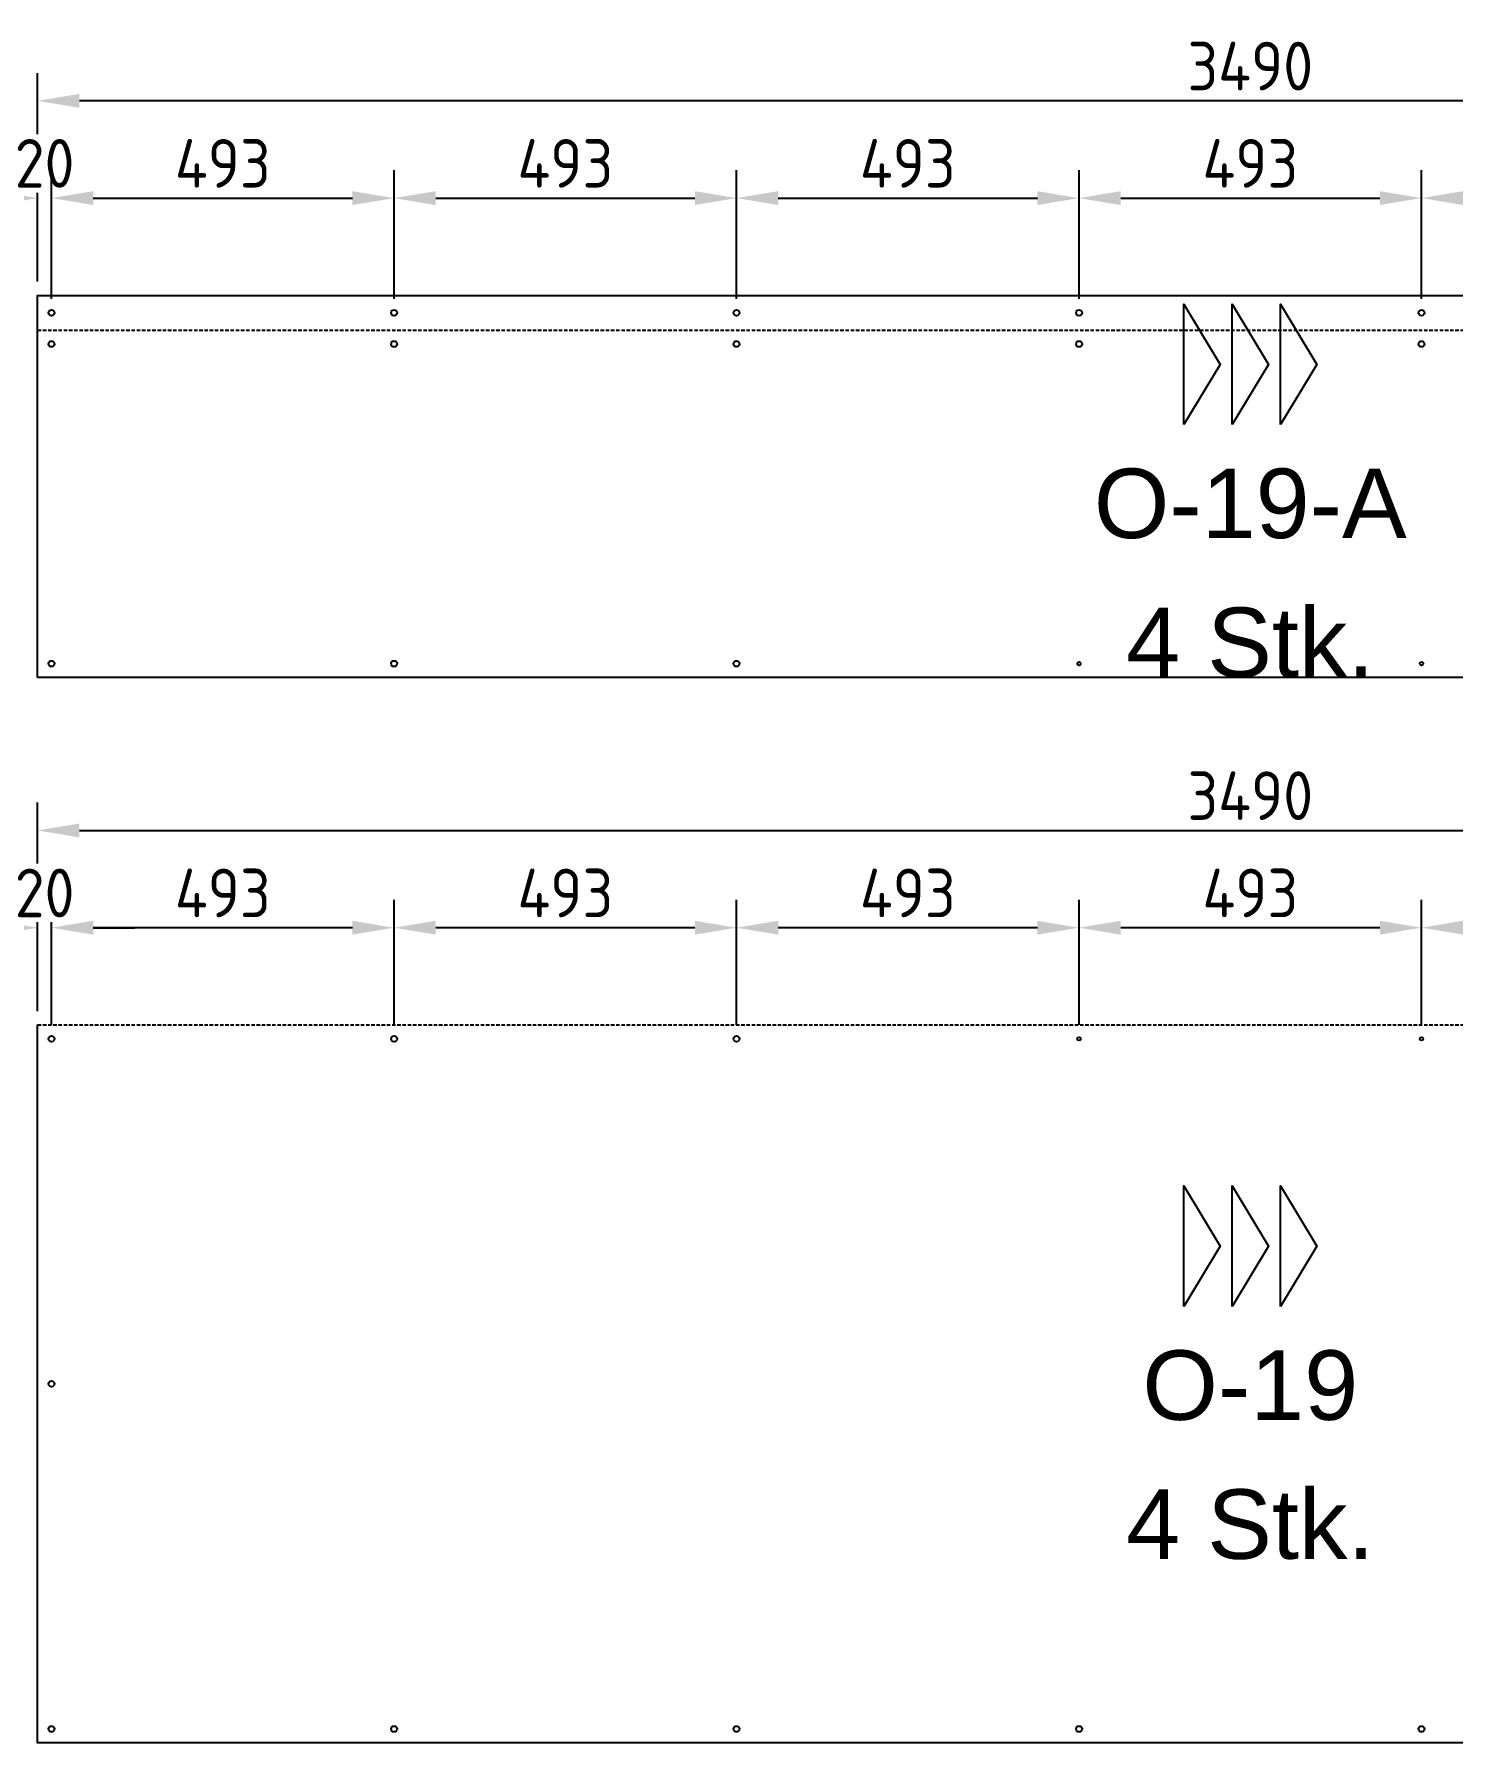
# Model space of a CAD drawing. Header units: millimetres. Extents: x 3800000 to 6300000, y 450000 to 1350000.
# Drawn here: x 4910270 to 4912311, y 1209743 to 1212202 of the extents above; entities that cross this region are included whole.
import ezdxf

# ---------------------------------------------------------------- set-up
doc = ezdxf.new("R2010")
doc.units = ezdxf.units.MM
doc.linetypes.add('Strichliert 5_2.5mm', pattern=[7.5, 5, -2.5])
for name, color, linetype, true_color in [('ANSICHT Paneel Verlegerichtung', 1, 'Continuous', 0xff0000), ('Bohr', 3, 'Continuous', 0x00ff00), ('FERTIGUNG 02 Bemassung Bohrung', 1, 'Continuous', 0xff0000), ('FERTIGUNG 02 Bemassung Geometrie', 212, 'Continuous', 0xcc00cc), ('FERTIGUNG 04 Außenkontur 45° abgefast', 6, 'Strichliert 5_2.5mm', 0xff00ff), ('FERTIGUNG 04 Fräsung Rückseite 90°', 4, 'Strichliert 5_2.5mm', 0x00ffff), ('Outside', 2, 'Continuous', 0xffff00), ('TXT', 7, 'Continuous', 0xffffff)]:
    doc.layers.add(name, color=color, linetype=linetype, true_color=true_color)
doc.styles.add('Arial Regular', font='arial.ttf')
doc.styles.add('ICC_M1_20', font='')
doc.styles.get('ICC_M1_20').set_extended_font_data('isocp2')
doc.dimstyles.new('ICC_M1_20', dxfattribs={"dimscale": 20, "dimtxt": 3.5, "dimasz": 3, "dimexe": 2, "dimexo": 1, "dimgap": 0.75, "dimtad": 1, "dimtoh": 1, "dimdec": 0, "dimzin": 4, "dimdsep": 46, "dimtxsty": 'ICC_M1_20', "dimcen": 2, "dimadec": 0, "dimazin": 1, "dimtfac": 1, "dimtdec": 4, "dimtix": 1, "dimtofl": 0, "dimtmove": 1, "dimatfit": 3, "dimfxl": 10, "dimfxlon": 1, "dimtfill": 1, "dimtfillclr": 256, "dimtolj": 1, "dimtzin": 1, "dimarcsym": 0})

# ---------------------------------------------------------------- blocks, each defined once
blk = doc.blocks.new('*D255')
at = {"layer": 'Defpoints', "color": 0}
for p in [(4913765, 1211055.8), (4910275, 1210775.8), (4913765, 1210775.8)]:
    blk.add_point(p, dxfattribs=at)
at = {"layer": 'FERTIGUNG 02 Bemassung Geometrie', "color": 0, "lineweight": -2}
for p, q in [((4910275, 1210855.8), (4910275, 1211095.8)), ((4913765, 1210855.8), (4913765, 1211095.8)), ((4910335, 1211055.8), (4913705, 1211055.8))]:
    blk.add_line(p, q, dxfattribs=at)
at = {"layer": 'FERTIGUNG 02 Bemassung Geometrie', "color": 0}
for points in [[(4910335, 1211065.8), (4910335, 1211045.8), (4910275, 1211055.8)], [(4913705, 1211045.8), (4913705, 1211065.8), (4913765, 1211055.8)]]:
    blk.add_solid(points, dxfattribs=at)
at = {"layer": 'FERTIGUNG 02 Bemassung Geometrie', "color": 0, "insert": (4912020, 1211105.8), "char_height": 70, "attachment_point": 5, "style": 'ICC_M1_20', "bg_fill": 3, "box_fill_scale": 1.1, "bg_fill_color": 9, "bg_fill_true_color": 13158600, "bg_fill_transparency": 0}
blk.add_mtext('\\A1;3490', dxfattribs=at)
blk = doc.blocks.new('*D259')
at = {"layer": 'Defpoints', "color": 0}
for p in [(4912266.4, 1210915.8), (4912266.4, 1210755.8), (4912759.3, 1210755.8)]:
    blk.add_point(p, dxfattribs=at)
at = {"layer": 'FERTIGUNG 02 Bemassung Bohrung', "color": 0, "lineweight": -2}
for p, q in [((4912266.4, 1210775.8), (4912266.4, 1210955.8)), ((4912759.3, 1210775.8), (4912759.3, 1210955.8)), ((4912699.3, 1210915.8), (4912326.4, 1210915.8))]:
    blk.add_line(p, q, dxfattribs=at)
at = {"layer": 'FERTIGUNG 02 Bemassung Bohrung', "color": 0}
for points in [[(4912326.4, 1210925.8), (4912326.4, 1210905.8), (4912266.4, 1210915.8)], [(4912699.3, 1210905.8), (4912699.3, 1210925.8), (4912759.3, 1210915.8)]]:
    blk.add_solid(points, dxfattribs=at)
at = {"layer": 'FERTIGUNG 02 Bemassung Bohrung', "color": 0, "insert": (4912512.9, 1210965.8), "char_height": 70, "attachment_point": 5, "style": 'ICC_M1_20', "bg_fill": 3, "box_fill_scale": 1.1, "bg_fill_color": 9, "bg_fill_true_color": 13158600, "bg_fill_transparency": 0}
blk.add_mtext('\\A1;493', dxfattribs=at)
blk = doc.blocks.new('*D260')
at = {"layer": 'Defpoints', "color": 0}
for p in [(4911773.6, 1210915.8), (4911773.6, 1210755.8), (4912266.4, 1210755.8)]:
    blk.add_point(p, dxfattribs=at)
at = {"layer": 'FERTIGUNG 02 Bemassung Bohrung', "color": 0, "lineweight": -2}
for p, q in [((4911773.6, 1210775.8), (4911773.6, 1210955.8)), ((4912266.4, 1210775.8), (4912266.4, 1210955.8)), ((4912206.4, 1210915.8), (4911833.6, 1210915.8))]:
    blk.add_line(p, q, dxfattribs=at)
at = {"layer": 'FERTIGUNG 02 Bemassung Bohrung', "color": 0}
for points in [[(4911833.6, 1210925.8), (4911833.6, 1210905.8), (4911773.6, 1210915.8)], [(4912206.4, 1210905.8), (4912206.4, 1210925.8), (4912266.4, 1210915.8)]]:
    blk.add_solid(points, dxfattribs=at)
at = {"layer": 'FERTIGUNG 02 Bemassung Bohrung', "color": 0, "insert": (4912020, 1210965.8), "char_height": 70, "attachment_point": 5, "style": 'ICC_M1_20', "bg_fill": 3, "box_fill_scale": 1.1, "bg_fill_color": 9, "bg_fill_true_color": 13158600, "bg_fill_transparency": 0}
blk.add_mtext('\\A1;493', dxfattribs=at)
blk = doc.blocks.new('*D261')
at = {"layer": 'Defpoints', "color": 0}
for p in [(4911280.7, 1210915.8), (4911280.7, 1210755.8), (4911773.6, 1210755.8)]:
    blk.add_point(p, dxfattribs=at)
at = {"layer": 'FERTIGUNG 02 Bemassung Bohrung', "color": 0, "lineweight": -2}
for p, q in [((4911280.7, 1210775.8), (4911280.7, 1210955.8)), ((4911773.6, 1210775.8), (4911773.6, 1210955.8)), ((4911713.6, 1210915.8), (4911340.7, 1210915.8))]:
    blk.add_line(p, q, dxfattribs=at)
at = {"layer": 'FERTIGUNG 02 Bemassung Bohrung', "color": 0}
for points in [[(4911340.7, 1210925.8), (4911340.7, 1210905.8), (4911280.7, 1210915.8)], [(4911713.6, 1210905.8), (4911713.6, 1210925.8), (4911773.6, 1210915.8)]]:
    blk.add_solid(points, dxfattribs=at)
at = {"layer": 'FERTIGUNG 02 Bemassung Bohrung', "color": 0, "insert": (4911527.1, 1210965.8), "char_height": 70, "attachment_point": 5, "style": 'ICC_M1_20', "bg_fill": 3, "box_fill_scale": 1.1, "bg_fill_color": 9, "bg_fill_true_color": 13158600, "bg_fill_transparency": 0}
blk.add_mtext('\\A1;493', dxfattribs=at)
blk = doc.blocks.new('*D262')
at = {"layer": 'Defpoints', "color": 0}
for p in [(4910787.9, 1210915.8), (4910787.9, 1210755.8), (4911280.7, 1210755.8)]:
    blk.add_point(p, dxfattribs=at)
at = {"layer": 'FERTIGUNG 02 Bemassung Bohrung', "color": 0, "lineweight": -2}
for p, q in [((4910787.9, 1210775.8), (4910787.9, 1210955.8)), ((4911280.7, 1210775.8), (4911280.7, 1210955.8)), ((4911220.7, 1210915.8), (4910847.9, 1210915.8))]:
    blk.add_line(p, q, dxfattribs=at)
at = {"layer": 'FERTIGUNG 02 Bemassung Bohrung', "color": 0}
for points in [[(4910847.9, 1210925.8), (4910847.9, 1210905.8), (4910787.9, 1210915.8)], [(4911220.7, 1210905.8), (4911220.7, 1210925.8), (4911280.7, 1210915.8)]]:
    blk.add_solid(points, dxfattribs=at)
at = {"layer": 'FERTIGUNG 02 Bemassung Bohrung', "color": 0, "insert": (4911034.3, 1210965.8), "char_height": 70, "attachment_point": 5, "style": 'ICC_M1_20', "bg_fill": 3, "box_fill_scale": 1.1, "bg_fill_color": 9, "bg_fill_true_color": 13158600, "bg_fill_transparency": 0}
blk.add_mtext('\\A1;493', dxfattribs=at)
blk = doc.blocks.new('*D263')
at = {"layer": 'Defpoints', "color": 0}
for p in [(4910295, 1210915.8), (4910295, 1210755.8), (4910787.9, 1210755.8)]:
    blk.add_point(p, dxfattribs=at)
at = {"layer": 'FERTIGUNG 02 Bemassung Bohrung', "color": 0, "lineweight": -2}
for p, q in [((4910295, 1210775.8), (4910295, 1210955.8)), ((4910787.9, 1210775.8), (4910787.9, 1210955.8)), ((4910727.9, 1210915.8), (4910355, 1210915.8))]:
    blk.add_line(p, q, dxfattribs=at)
at = {"layer": 'FERTIGUNG 02 Bemassung Bohrung', "color": 0}
for points in [[(4910355, 1210925.8), (4910355, 1210905.8), (4910295, 1210915.8)], [(4910727.9, 1210905.8), (4910727.9, 1210925.8), (4910787.9, 1210915.8)]]:
    blk.add_solid(points, dxfattribs=at)
at = {"layer": 'FERTIGUNG 02 Bemassung Bohrung', "color": 0, "insert": (4910541.4, 1210965.8), "char_height": 70, "attachment_point": 5, "style": 'ICC_M1_20', "bg_fill": 3, "box_fill_scale": 1.1, "bg_fill_color": 9, "bg_fill_true_color": 13158600, "bg_fill_transparency": 0}
blk.add_mtext('\\A1;493', dxfattribs=at)
blk = doc.blocks.new('*D264')
at = {"layer": 'Defpoints', "color": 0}
for p in [(4910275, 1210775.8), (4910295, 1210755.8)]:
    blk.add_point(p, dxfattribs=at)
at = {"layer": 'FERTIGUNG 02 Bemassung Bohrung', "color": 0, "lineweight": -2}
for p, q in [((4910275, 1210795.8), (4910275, 1210955.8)), ((4910295, 1210775.8), (4910295, 1210955.8)), ((4910215, 1210915.8), (4910155, 1210915.8)), ((4910355, 1210915.8), (4910415, 1210915.8))]:
    blk.add_line(p, q, dxfattribs=at)
at = {"layer": 'FERTIGUNG 02 Bemassung Bohrung', "color": 0}
for points in [[(4910215, 1210905.8), (4910215, 1210925.8), (4910275, 1210915.8)], [(4910355, 1210925.8), (4910355, 1210905.8), (4910295, 1210915.8)]]:
    blk.add_solid(points, dxfattribs=at)
at = {"layer": 'FERTIGUNG 02 Bemassung Bohrung', "color": 0, "insert": (4910285, 1210965.8), "char_height": 70, "attachment_point": 5, "style": 'ICC_M1_20', "bg_fill": 3, "box_fill_scale": 1.1, "bg_fill_color": 9, "bg_fill_true_color": 13158600, "bg_fill_transparency": 0}
blk.add_mtext('\\A1;20', dxfattribs=at)
at = {"layer": 'Defpoints', "color": 0}
blk.add_point((4910275, 1210915.8), dxfattribs=at)
blk = doc.blocks.new('*D265')
at = {"layer": 'Defpoints', "color": 0}
for p in [(4910275, 1212105.8), (4910275, 1211825.8), (4913765, 1211825.8)]:
    blk.add_point(p, dxfattribs=at)
at = {"layer": 'FERTIGUNG 02 Bemassung Geometrie', "color": 0, "lineweight": -2}
for p, q in [((4910275, 1211905.8), (4910275, 1212145.8)), ((4913765, 1211905.8), (4913765, 1212145.8)), ((4913705, 1212105.8), (4910335, 1212105.8))]:
    blk.add_line(p, q, dxfattribs=at)
at = {"layer": 'FERTIGUNG 02 Bemassung Geometrie', "color": 0}
for points in [[(4910335, 1212115.8), (4910335, 1212095.8), (4910275, 1212105.8)], [(4913705, 1212095.8), (4913705, 1212115.8), (4913765, 1212105.8)]]:
    blk.add_solid(points, dxfattribs=at)
at = {"layer": 'FERTIGUNG 02 Bemassung Geometrie', "color": 0, "insert": (4912020, 1212155.8), "char_height": 70, "attachment_point": 5, "style": 'ICC_M1_20', "bg_fill": 3, "box_fill_scale": 1.1, "bg_fill_color": 9, "bg_fill_true_color": 13158600, "bg_fill_transparency": 0}
blk.add_mtext('\\A1;3490', dxfattribs=at)
blk = doc.blocks.new('*D266')
at = {"layer": 'Defpoints', "color": 0}
for p in [(4910275, 1211825.8), (4910295, 1211800.8)]:
    blk.add_point(p, dxfattribs=at)
at = {"layer": 'FERTIGUNG 02 Bemassung Bohrung', "color": 0, "lineweight": -2}
for p, q in [((4910275, 1211845.8), (4910275, 1212005.8)), ((4910295, 1211820.8), (4910295, 1212005.8)), ((4910215, 1211965.8), (4910155, 1211965.8)), ((4910355, 1211965.8), (4910415, 1211965.8))]:
    blk.add_line(p, q, dxfattribs=at)
at = {"layer": 'FERTIGUNG 02 Bemassung Bohrung', "color": 0}
for points in [[(4910215, 1211955.8), (4910215, 1211975.8), (4910275, 1211965.8)], [(4910355, 1211975.8), (4910355, 1211955.8), (4910295, 1211965.8)]]:
    blk.add_solid(points, dxfattribs=at)
at = {"layer": 'FERTIGUNG 02 Bemassung Bohrung', "color": 0, "insert": (4910285, 1212015.8), "char_height": 70, "attachment_point": 5, "style": 'ICC_M1_20', "bg_fill": 3, "box_fill_scale": 1.1, "bg_fill_color": 9, "bg_fill_true_color": 13158600, "bg_fill_transparency": 0}
blk.add_mtext('\\A1;20', dxfattribs=at)
at = {"layer": 'Defpoints', "color": 0}
blk.add_point((4910295, 1211965.8), dxfattribs=at)
blk = doc.blocks.new('*D267')
at = {"layer": 'Defpoints', "color": 0}
for p in [(4910787.9, 1211965.8), (4910295, 1211800.8), (4910787.9, 1211800.8)]:
    blk.add_point(p, dxfattribs=at)
at = {"layer": 'FERTIGUNG 02 Bemassung Bohrung', "color": 0, "lineweight": -2}
for p, q in [((4910295, 1211820.8), (4910295, 1212005.8)), ((4910787.9, 1211820.8), (4910787.9, 1212005.8)), ((4910355, 1211965.8), (4910727.9, 1211965.8))]:
    blk.add_line(p, q, dxfattribs=at)
at = {"layer": 'FERTIGUNG 02 Bemassung Bohrung', "color": 0}
for points in [[(4910355, 1211975.8), (4910355, 1211955.8), (4910295, 1211965.8)], [(4910727.9, 1211955.8), (4910727.9, 1211975.8), (4910787.9, 1211965.8)]]:
    blk.add_solid(points, dxfattribs=at)
at = {"layer": 'FERTIGUNG 02 Bemassung Bohrung', "color": 0, "insert": (4910541.4, 1212015.8), "char_height": 70, "attachment_point": 5, "style": 'ICC_M1_20', "bg_fill": 3, "box_fill_scale": 1.1, "bg_fill_color": 9, "bg_fill_true_color": 13158600, "bg_fill_transparency": 0}
blk.add_mtext('\\A1;493', dxfattribs=at)
blk = doc.blocks.new('*D268')
at = {"layer": 'Defpoints', "color": 0}
for p in [(4911280.7, 1211965.8), (4910787.9, 1211800.8), (4911280.7, 1211800.8)]:
    blk.add_point(p, dxfattribs=at)
at = {"layer": 'FERTIGUNG 02 Bemassung Bohrung', "color": 0, "lineweight": -2}
for p, q in [((4910787.9, 1211820.8), (4910787.9, 1212005.8)), ((4911280.7, 1211820.8), (4911280.7, 1212005.8)), ((4910847.9, 1211965.8), (4911220.7, 1211965.8))]:
    blk.add_line(p, q, dxfattribs=at)
at = {"layer": 'FERTIGUNG 02 Bemassung Bohrung', "color": 0}
for points in [[(4910847.9, 1211975.8), (4910847.9, 1211955.8), (4910787.9, 1211965.8)], [(4911220.7, 1211955.8), (4911220.7, 1211975.8), (4911280.7, 1211965.8)]]:
    blk.add_solid(points, dxfattribs=at)
at = {"layer": 'FERTIGUNG 02 Bemassung Bohrung', "color": 0, "insert": (4911034.3, 1212015.8), "char_height": 70, "attachment_point": 5, "style": 'ICC_M1_20', "bg_fill": 3, "box_fill_scale": 1.1, "bg_fill_color": 9, "bg_fill_true_color": 13158600, "bg_fill_transparency": 0}
blk.add_mtext('\\A1;493', dxfattribs=at)
blk = doc.blocks.new('*D269')
at = {"layer": 'Defpoints', "color": 0}
for p in [(4911773.6, 1211965.8), (4911280.7, 1211800.8), (4911773.6, 1211800.8)]:
    blk.add_point(p, dxfattribs=at)
at = {"layer": 'FERTIGUNG 02 Bemassung Bohrung', "color": 0, "lineweight": -2}
for p, q in [((4911280.7, 1211820.8), (4911280.7, 1212005.8)), ((4911773.6, 1211820.8), (4911773.6, 1212005.8)), ((4911340.7, 1211965.8), (4911713.6, 1211965.8))]:
    blk.add_line(p, q, dxfattribs=at)
at = {"layer": 'FERTIGUNG 02 Bemassung Bohrung', "color": 0}
for points in [[(4911340.7, 1211975.8), (4911340.7, 1211955.8), (4911280.7, 1211965.8)], [(4911713.6, 1211955.8), (4911713.6, 1211975.8), (4911773.6, 1211965.8)]]:
    blk.add_solid(points, dxfattribs=at)
at = {"layer": 'FERTIGUNG 02 Bemassung Bohrung', "color": 0, "insert": (4911527.1, 1212015.8), "char_height": 70, "attachment_point": 5, "style": 'ICC_M1_20', "bg_fill": 3, "box_fill_scale": 1.1, "bg_fill_color": 9, "bg_fill_true_color": 13158600, "bg_fill_transparency": 0}
blk.add_mtext('\\A1;493', dxfattribs=at)
blk = doc.blocks.new('*D270')
at = {"layer": 'Defpoints', "color": 0}
for p in [(4912266.4, 1211965.8), (4911773.6, 1211800.8), (4912266.4, 1211800.8)]:
    blk.add_point(p, dxfattribs=at)
at = {"layer": 'FERTIGUNG 02 Bemassung Bohrung', "color": 0, "lineweight": -2}
for p, q in [((4911773.6, 1211820.8), (4911773.6, 1212005.8)), ((4912266.4, 1211820.8), (4912266.4, 1212005.8)), ((4911833.6, 1211965.8), (4912206.4, 1211965.8))]:
    blk.add_line(p, q, dxfattribs=at)
at = {"layer": 'FERTIGUNG 02 Bemassung Bohrung', "color": 0}
for points in [[(4911833.6, 1211975.8), (4911833.6, 1211955.8), (4911773.6, 1211965.8)], [(4912206.4, 1211955.8), (4912206.4, 1211975.8), (4912266.4, 1211965.8)]]:
    blk.add_solid(points, dxfattribs=at)
at = {"layer": 'FERTIGUNG 02 Bemassung Bohrung', "color": 0, "insert": (4912020, 1212015.8), "char_height": 70, "attachment_point": 5, "style": 'ICC_M1_20', "bg_fill": 3, "box_fill_scale": 1.1, "bg_fill_color": 9, "bg_fill_true_color": 13158600, "bg_fill_transparency": 0}
blk.add_mtext('\\A1;493', dxfattribs=at)
blk = doc.blocks.new('*D271')
at = {"layer": 'Defpoints', "color": 0}
for p in [(4912759.3, 1211965.8), (4912266.4, 1211800.8), (4912759.3, 1211800.8)]:
    blk.add_point(p, dxfattribs=at)
at = {"layer": 'FERTIGUNG 02 Bemassung Bohrung', "color": 0, "lineweight": -2}
for p, q in [((4912266.4, 1211820.8), (4912266.4, 1212005.8)), ((4912759.3, 1211820.8), (4912759.3, 1212005.8)), ((4912326.4, 1211965.8), (4912699.3, 1211965.8))]:
    blk.add_line(p, q, dxfattribs=at)
at = {"layer": 'FERTIGUNG 02 Bemassung Bohrung', "color": 0}
for points in [[(4912326.4, 1211975.8), (4912326.4, 1211955.8), (4912266.4, 1211965.8)], [(4912699.3, 1211955.8), (4912699.3, 1211975.8), (4912759.3, 1211965.8)]]:
    blk.add_solid(points, dxfattribs=at)
at = {"layer": 'FERTIGUNG 02 Bemassung Bohrung', "color": 0, "insert": (4912512.9, 1212015.8), "char_height": 70, "attachment_point": 5, "style": 'ICC_M1_20', "bg_fill": 3, "box_fill_scale": 1.1, "bg_fill_color": 9, "bg_fill_true_color": 13158600, "bg_fill_transparency": 0}
blk.add_mtext('\\A1;493', dxfattribs=at)

msp = doc.modelspace()

# ---------------------------------------------------------------- linework, layer by layer
at = {"layer": 'ANSICHT Paneel Verlegerichtung'}
for points in [[(4911924.5, 1211639.8), (4911924.5, 1211813.3), (4911976.6, 1211726.5)], [(4911994, 1211639.8), (4911994, 1211813.3), (4912046, 1211726.5)], [(4912063.4, 1211639.8), (4912063.4, 1211813.3), (4912115.5, 1211726.5)], [(4911924.5, 1210370.7), (4911924.5, 1210544.3), (4911976.6, 1210457.5)], [(4911994, 1210370.7), (4911994, 1210544.3), (4912046, 1210457.5)], [(4912063.4, 1210370.7), (4912063.4, 1210544.3), (4912115.5, 1210457.5)]]:
    msp.add_lwpolyline(points, close=True, dxfattribs=at)
at = {"layer": 'Bohr', "linetype": 'ByBlock', "lineweight": -2}
for centre, radius in [((4910295, 1211800.8), 4.25), ((4910787.9, 1211800.8), 4.25), ((4911280.7, 1211800.8), 4.25), ((4911773.6, 1211800.8), 4.25), ((4912266.4, 1211800.8), 4.25), ((4910295, 1211755.8), 4.25), ((4910787.9, 1211755.8), 4.25), ((4911280.7, 1211755.8), 4.25), ((4911773.6, 1211755.8), 4.25), ((4912266.4, 1211755.8), 4.25), ((4910295, 1211295.8), 4.25), ((4910787.9, 1211295.8), 4.25), ((4911280.7, 1211295.8), 4.25), ((4911773.6, 1211295.8), 2.55), ((4912266.4, 1211295.8), 2.55), ((4910295, 1210755.8), 4.25), ((4910787.9, 1210755.8), 4.25), ((4911280.7, 1210755.8), 4.25), ((4911773.6, 1210755.8), 2.55), ((4912266.4, 1210755.8), 2.55), ((4910295, 1210259.3), 4.25), ((4910295, 1209762.7), 4.25), ((4910787.9, 1209762.7), 4.25), ((4911280.7, 1209762.7), 4.25), ((4911773.6, 1209762.7), 4.25), ((4912266.4, 1209762.7), 4.25)]:
    msp.add_circle(centre, radius, dxfattribs=at)
at = {"layer": 'FERTIGUNG 04 Außenkontur 45° abgefast', "linetype": 'ByBlock', "lineweight": -2}
msp.add_line((4913765, 1211275.8), (4910275, 1211275.8), dxfattribs=at)
at = {"layer": 'FERTIGUNG 04 Außenkontur 45° abgefast'}
msp.add_line((4910275, 1210775.8), (4913765, 1210775.8), dxfattribs=at)
at = {"layer": 'FERTIGUNG 04 Fräsung Rückseite 90°'}
msp.add_line((4910275, 1211775.8), (4913765, 1211775.8), dxfattribs=at)
at = {"layer": 'Outside', "linetype": 'ByBlock', "lineweight": -2}
for points in [[(4910275, 1211275.8), (4910275, 1211825.8), (4913765, 1211825.8), (4913765, 1211275.8)], [(4913765, 1210775.8), (4913765, 1209742.7), (4910275, 1209742.7), (4910275, 1210775.8)]]:
    msp.add_lwpolyline(points, dxfattribs=at)

# ---------------------------------------------------------------- texts
at = {"layer": 'TXT', "char_height": 100, "attachment_point": 5, "style": 'Arial Regular'}
for s, insert, width in [('O-19-A', (4912020, 1211525.8), 1083.696), ('4 Stk.', (4912020, 1211325.8), 883.696), ('O-19', (4912020, 1210256.8), 793.478), ('4 Stk.', (4912020, 1210056.8), 883.696)]:
    msp.add_mtext(s, dxfattribs=dict(at, insert=insert, width=width))

# ---------------------------------------------------------------- next in the draw order: dimensions: what is measured, and where the dimension line sits
at = {"layer": 'FERTIGUNG 02 Bemassung Geometrie'}
for base, p1, p2, picture, middle in [((4910275, 1212105.8), (4913765, 1211825.8), (4910275, 1211825.8), '*D265', (4912020, 1212155.8)), ((4913765, 1211055.8), (4910275, 1210775.8), (4913765, 1210775.8), '*D255', (4912020, 1211105.8))]:
    dim = msp.add_linear_dim(base=base, p1=p1, p2=p2, text='3490', dimstyle='ICC_M1_20', override={"dimscale": 20, "dimtih": 0, "dimtoh": 0, "dimlfac": 1, "dimzin": 1, "dimsah": 0, "dimtzin": 4}, dxfattribs=at)
    dim.commit()
    dim.dimension.update_dxf_attribs({"geometry": picture, "text_midpoint": middle})

# ---------------------------------------------------------------- next in the draw order: dimensions: what is measured, and where the dimension line sits
at = {"layer": 'FERTIGUNG 02 Bemassung Bohrung'}
for base, p1, p2, text, picture, middle in [((4910295, 1211965.8), (4910275, 1211825.8), (4910295, 1211800.8), '20', '*D266', (4910285, 1212015.8)), ((4912266.4, 1210915.8), (4912759.3, 1210755.8), (4912266.4, 1210755.8), '493', '*D259', (4912512.9, 1210965.8))]:
    dim = msp.add_linear_dim(base=base, p1=p1, p2=p2, text=text, dimstyle='ICC_M1_20', override={"dimscale": 20, "dimtih": 0, "dimtoh": 0, "dimlfac": 1, "dimzin": 1, "dimsah": 0, "dimtzin": 4}, dxfattribs=at)
    dim.commit()
    dim.dimension.update_dxf_attribs({"geometry": picture, "text_midpoint": middle})

# ---------------------------------------------------------------- next in the draw order: dimensions: what is measured, and where the dimension line sits
for base, p1, p2, picture, middle in [((4910787.9, 1211965.8), (4910295, 1211800.8), (4910787.9, 1211800.8), '*D267', (4910541.4, 1212015.8)), ((4911773.6, 1210915.8), (4912266.4, 1210755.8), (4911773.6, 1210755.8), '*D260', (4912020, 1210965.8))]:
    dim = msp.add_linear_dim(base=base, p1=p1, p2=p2, text='493', dimstyle='ICC_M1_20', override={"dimscale": 20, "dimtih": 0, "dimtoh": 0, "dimlfac": 1, "dimzin": 1, "dimsah": 0, "dimtzin": 4}, dxfattribs=at)
    dim.commit()
    dim.dimension.update_dxf_attribs({"geometry": picture, "text_midpoint": middle})

# ---------------------------------------------------------------- next in the draw order: dimensions: what is measured, and where the dimension line sits
for base, p1, p2, picture, middle in [((4911280.7, 1211965.8), (4910787.9, 1211800.8), (4911280.7, 1211800.8), '*D268', (4911034.3, 1212015.8)), ((4911280.7, 1210915.8), (4911773.6, 1210755.8), (4911280.7, 1210755.8), '*D261', (4911527.1, 1210965.8))]:
    dim = msp.add_linear_dim(base=base, p1=p1, p2=p2, text='493', dimstyle='ICC_M1_20', override={"dimscale": 20, "dimtih": 0, "dimtoh": 0, "dimlfac": 1, "dimzin": 1, "dimsah": 0, "dimtzin": 4}, dxfattribs=at)
    dim.commit()
    dim.dimension.update_dxf_attribs({"geometry": picture, "text_midpoint": middle})

# ---------------------------------------------------------------- next in the draw order: dimensions: what is measured, and where the dimension line sits
for base, p1, p2, picture, middle in [((4911773.6, 1211965.8), (4911280.7, 1211800.8), (4911773.6, 1211800.8), '*D269', (4911527.1, 1212015.8)), ((4910787.9, 1210915.8), (4911280.7, 1210755.8), (4910787.9, 1210755.8), '*D262', (4911034.3, 1210965.8))]:
    dim = msp.add_linear_dim(base=base, p1=p1, p2=p2, text='493', dimstyle='ICC_M1_20', override={"dimscale": 20, "dimtih": 0, "dimtoh": 0, "dimlfac": 1, "dimzin": 1, "dimsah": 0, "dimtzin": 4}, dxfattribs=at)
    dim.commit()
    dim.dimension.update_dxf_attribs({"geometry": picture, "text_midpoint": middle})

# ---------------------------------------------------------------- next in the draw order: dimensions: what is measured, and where the dimension line sits
for base, p1, p2, picture, middle in [((4912266.4, 1211965.8), (4911773.6, 1211800.8), (4912266.4, 1211800.8), '*D270', (4912020, 1212015.8)), ((4910295, 1210915.8), (4910787.9, 1210755.8), (4910295, 1210755.8), '*D263', (4910541.4, 1210965.8))]:
    dim = msp.add_linear_dim(base=base, p1=p1, p2=p2, text='493', dimstyle='ICC_M1_20', override={"dimscale": 20, "dimtih": 0, "dimtoh": 0, "dimlfac": 1, "dimzin": 1, "dimsah": 0, "dimtzin": 4}, dxfattribs=at)
    dim.commit()
    dim.dimension.update_dxf_attribs({"geometry": picture, "text_midpoint": middle})

# ---------------------------------------------------------------- next in the draw order: dimensions: what is measured, and where the dimension line sits
for base, p1, p2, text, picture, middle in [((4912759.3, 1211965.8), (4912266.4, 1211800.8), (4912759.3, 1211800.8), '493', '*D271', (4912512.9, 1212015.8)), ((4910275, 1210915.8), (4910295, 1210755.8), (4910275, 1210775.8), '20', '*D264', (4910285, 1210965.8))]:
    dim = msp.add_linear_dim(base=base, p1=p1, p2=p2, text=text, dimstyle='ICC_M1_20', override={"dimscale": 20, "dimtih": 0, "dimtoh": 0, "dimlfac": 1, "dimzin": 1, "dimsah": 0, "dimtzin": 4}, dxfattribs=at)
    dim.commit()
    dim.dimension.update_dxf_attribs({"geometry": picture, "text_midpoint": middle})

doc.saveas('drawing.dxf')
